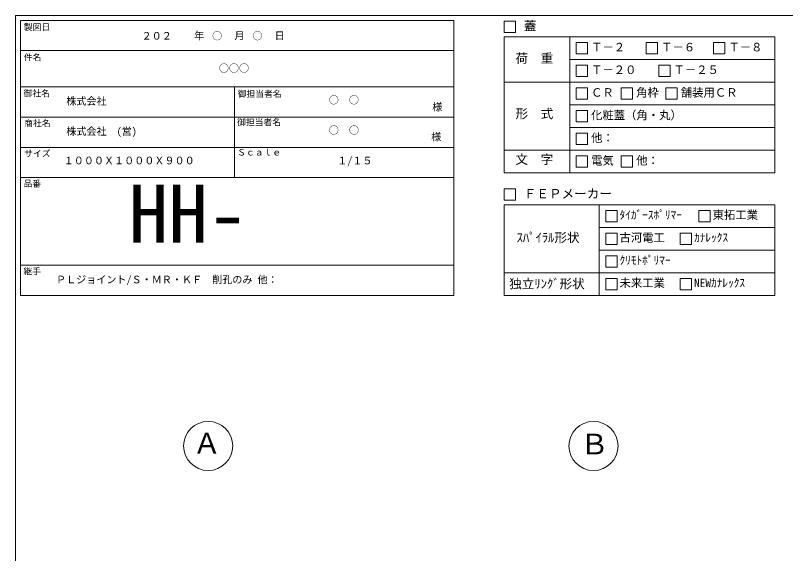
# Model space of a CAD drawing. Units: millimetres, scale not verified. Extents: x -4890 to 18490, y -2339 to 2339.
# Drawn here: x -1230 to 1827, y 202 to 2339 of the extents above; entities that cross this region are included whole.
import ezdxf
from ezdxf.enums import TextEntityAlignment as Align

# ---------------------------------------------------------------- set-up
doc = ezdxf.new("R2010")
doc.units = ezdxf.units.MM
doc.header["$LTSCALE"] = 10
for name, color, linetype, lineweight in [('0-2_waku', 7, 'Continuous', 18), ('0-3_gaikei', 7, 'Continuous', 18), ('0-E_文字１', 7, 'Continuous', 18), ('1-5_文字２', 7, 'Continuous', 5)]:
    doc.layers.add(name, color=color, linetype=linetype, lineweight=lineweight)
doc.styles.add('ＭＳ ゴシック', font='')
doc.styles.get('ＭＳ ゴシック').set_extended_font_data('MS Gothic')

msp = doc.modelspace()

# ---------------------------------------------------------------- linework, layer by layer
at = {"layer": '0-2_waku'}
for p, q in [((-1230.32, 2339.37), (-1230.32, -1935.63)), ((-1230.32, 2339.37), (-1230.32, -1935.63)), ((-1210.32, 2319.37), (-1210.32, 1227.37)), ((-1210.32, 2319.37), (509.68, 2319.37)), ((-1210.32, 2319.37), (-1210.32, 1227.37)), ((-1210.32, 2319.37), (509.68, 2319.37)), ((-1210.32, 2319.37), (-1210.32, 1227.37)), ((509.68, 2319.37), (509.68, 1227.37)), ((709.68, 2253.59), (1784.68, 2253.59)), ((709.68, 2253.59), (709.68, 1713.59)), ((970.35, 2253.59), (970.35, 1713.59)), ((1784.68, 2253.59), (1784.68, 1713.59)), ((-1210.32, 2199.37), (509.68, 2199.37)), ((-1210.32, 2199.37), (509.68, 2199.37)), ((-1210.32, 2199.37), (509.68, 2199.37)), ((-1210.32, 2199.37), (509.68, 2199.37)), ((970.35, 2163.59), (1784.68, 2163.59)), ((-1210.32, 2055.37), (509.68, 2055.37)), ((-1210.32, 2055.37), (509.68, 2055.37)), ((-360.32, 2055.37), (-360.32, 1695.37)), ((709.68, 2073.59), (1784.68, 2073.59)), ((970.35, 1983.59), (1784.68, 1983.59)), ((-1210.32, 1935.37), (509.68, 1935.37)), ((970.35, 1893.59), (1784.68, 1893.59)), ((-1210.32, 1815.37), (509.68, 1815.37)), ((709.68, 1803.59), (1784.68, 1803.59)), ((709.68, 1713.59), (1784.68, 1713.59)), ((-1210.32, 1695.37), (509.68, 1695.37)), ((709.68, 1587.37), (1784.68, 1587.37)), ((709.68, 1587.37), (709.68, 1227.37)), ((1087.5, 1587.37), (1087.5, 1227.37)), ((1784.68, 1587.37), (1784.68, 1227.37)), ((1087.5, 1497.37), (1784.68, 1497.37)), ((1087.5, 1407.37), (1784.68, 1407.37)), ((-1210.32, 1347.37), (509.68, 1347.37)), ((709.68, 1317.37), (1784.68, 1317.37)), ((-1210.32, 1227.37), (509.68, 1227.37)), ((709.68, 1227.37), (1784.68, 1227.37)), ((709.68, 1227.37), (1784.68, 1227.37))]:
    msp.add_line(p, q, dxfattribs=at)
msp.add_lwpolyline([(-1230.32, 2339.37), (4889.68, 2339.37), (4889.68, -1935.63)], dxfattribs=at)
at = {"layer": '0-3_gaikei'}
for centre in [(-465.32, 629.37), (1064.68, 629.37)]:
    msp.add_circle(centre, 97.5, dxfattribs=at)
at = {"layer": '0-E_文字１'}
for p, q in [((709.68, 2316.4), (709.68, 2271.4)), ((709.68, 2271.4), (754.68, 2271.4)), ((995.65, 2231.09), (1040.65, 2231.09)), ((995.65, 2231.09), (995.65, 2186.09)), ((995.65, 2231.09), (995.65, 2186.09)), ((995.65, 2231.09), (1040.65, 2231.09)), ((995.65, 2231.09), (995.65, 2186.09)), ((995.65, 2231.09), (1040.65, 2231.09)), ((1040.65, 2231.09), (1040.65, 2186.09)), ((1040.65, 2231.09), (1040.65, 2186.09)), ((1040.65, 2231.09), (1040.65, 2186.09)), ((1273.74, 2231.09), (1318.74, 2231.09)), ((1273.74, 2231.09), (1273.74, 2186.09)), ((1318.74, 2231.09), (1318.74, 2186.09)), ((1540.94, 2231.09), (1585.94, 2231.09)), ((1540.94, 2231.09), (1540.94, 2186.09)), ((1585.94, 2231.09), (1585.94, 2186.09)), ((995.65, 2186.09), (1040.65, 2186.09)), ((995.65, 2186.09), (1040.65, 2186.09)), ((995.65, 2186.09), (1040.65, 2186.09)), ((1273.74, 2186.09), (1318.74, 2186.09)), ((1540.94, 2186.09), (1585.94, 2186.09)), ((995.65, 2141.09), (1040.65, 2141.09)), ((995.65, 2141.09), (995.65, 2096.09)), ((1040.65, 2141.09), (1040.65, 2096.09)), ((1323.14, 2141.09), (1368.14, 2141.09)), ((1323.14, 2141.09), (1323.14, 2096.09)), ((1368.14, 2141.09), (1368.14, 2096.09)), ((995.65, 2096.09), (1040.65, 2096.09)), ((1323.14, 2096.09), (1368.14, 2096.09)), ((995.65, 2051.09), (1040.65, 2051.09)), ((995.65, 2051.09), (995.65, 2006.09)), ((995.65, 2051.09), (995.65, 2006.09)), ((1040.65, 2051.09), (1040.65, 2006.09)), ((1040.65, 2051.09), (1040.65, 2006.09)), ((1174.65, 2051.09), (1219.65, 2051.09)), ((1174.65, 2051.09), (1174.65, 2006.09)), ((1219.65, 2051.09), (1219.65, 2006.09)), ((1352.16, 2051.09), (1397.16, 2051.09)), ((1352.16, 2051.09), (1352.16, 2006.09)), ((1397.16, 2051.09), (1397.16, 2006.09)), ((995.65, 2006.09), (1040.65, 2006.09)), ((995.65, 2006.09), (1040.65, 2006.09)), ((1174.65, 2006.09), (1219.65, 2006.09)), ((1352.16, 2006.09), (1397.16, 2006.09)), ((995.65, 1961.09), (995.65, 1916.09)), ((1040.65, 1961.09), (1040.65, 1916.09)), ((995.65, 1916.09), (1040.65, 1916.09)), ((995.65, 1871.09), (1040.65, 1871.09)), ((995.65, 1871.09), (995.65, 1826.09)), ((995.65, 1871.09), (995.65, 1826.09)), ((1040.65, 1871.09), (1040.65, 1826.09)), ((1040.65, 1871.09), (1040.65, 1826.09)), ((995.65, 1826.09), (1040.65, 1826.09)), ((995.65, 1826.09), (1040.65, 1826.09)), ((995.65, 1781.09), (995.65, 1736.09)), ((1174.65, 1781.09), (1174.65, 1736.09)), ((995.65, 1736.09), (1040.65, 1736.09)), ((1174.65, 1736.09), (1219.65, 1736.09)), ((709.68, 1650.18), (709.68, 1605.18)), ((709.68, 1605.18), (754.68, 1605.18)), ((1112.8, 1564.87), (1112.8, 1519.87)), ((1482.39, 1564.87), (1527.39, 1564.87)), ((1482.39, 1564.87), (1482.39, 1519.87)), ((1482.39, 1564.87), (1527.39, 1564.87)), ((1482.39, 1564.87), (1482.39, 1519.87)), ((1482.39, 1564.87), (1527.39, 1564.87)), ((1482.39, 1564.87), (1482.39, 1519.87)), ((1527.39, 1564.87), (1527.39, 1519.87)), ((1527.39, 1564.87), (1527.39, 1519.87)), ((1527.39, 1564.87), (1527.39, 1519.87)), ((1112.8, 1519.87), (1157.8, 1519.87)), ((1482.39, 1519.87), (1527.39, 1519.87)), ((1482.39, 1519.87), (1527.39, 1519.87)), ((1482.39, 1519.87), (1527.39, 1519.87)), ((1112.8, 1474.87), (1157.8, 1474.87)), ((1112.8, 1474.87), (1112.8, 1429.87)), ((1157.8, 1474.87), (1157.8, 1429.87)), ((1408.71, 1474.87), (1408.71, 1429.87)), ((1112.8, 1429.87), (1157.8, 1429.87)), ((1408.71, 1429.87), (1453.71, 1429.87)), ((1112.8, 1384.87), (1112.8, 1339.87)), ((1112.8, 1339.87), (1157.8, 1339.87)), ((1112.8, 1294.87), (1157.8, 1294.87)), ((1112.8, 1294.87), (1112.8, 1249.87)), ((1157.8, 1294.87), (1157.8, 1249.87)), ((1408.71, 1294.87), (1453.71, 1294.87)), ((1408.71, 1294.87), (1408.71, 1249.87)), ((1453.71, 1294.87), (1453.71, 1249.87)), ((1112.8, 1249.87), (1157.8, 1249.87)), ((1408.71, 1249.87), (1453.71, 1249.87))]:
    msp.add_line(p, q, dxfattribs=at)
for points in [[(709.68, 2316.4), (754.68, 2316.4), (754.68, 2271.4)], [(709.68, 2316.4), (754.68, 2316.4), (754.68, 2271.4)], [(995.65, 2051.09), (1040.65, 2051.09), (1040.65, 2006.09)], [(995.65, 2051.09), (995.65, 2006.09), (1040.65, 2006.09)], [(995.65, 1961.09), (1040.65, 1961.09), (1040.65, 1916.09)], [(995.65, 1871.09), (1040.65, 1871.09), (1040.65, 1826.09)], [(995.65, 1871.09), (995.65, 1826.09), (1040.65, 1826.09)], [(995.65, 1781.09), (1040.65, 1781.09), (1040.65, 1736.09)], [(1174.65, 1781.09), (1219.65, 1781.09), (1219.65, 1736.09)], [(709.68, 1650.18), (754.68, 1650.18), (754.68, 1605.18)], [(1112.8, 1564.87), (1157.8, 1564.87), (1157.8, 1519.87)], [(1408.71, 1474.87), (1453.71, 1474.87), (1453.71, 1429.87)], [(1112.8, 1384.87), (1157.8, 1384.87), (1157.8, 1339.87)]]:
    msp.add_lwpolyline(points, dxfattribs=at)

# ---------------------------------------------------------------- texts
at = {"layer": '0-E_文字１', "style": 'ＭＳ ゴシック'}
for s, height, p in [('製図日', 24.93, (-1197.04, 2272.92)), ('蓋', 36.66, (787.77, 2268.49)), ('\u3000\u3000年\u3000\u3000\u3000月\u3000\u3000\u3000日', 29.33, (-601, 2235.32)), ('Ｔ－２', 32.99, (1054.79, 2186.58)), ('Ｔ－６', 32.99, (1332.88, 2186.58)), ('Ｔ－８', 32.99, (1600.08, 2186.58)), ('件名', 24.93, (-1197.04, 2152.92)), ('荷\u3000重', 36.66, (754.65, 2139.79)), ('Ｔ－２０', 32.99, (1054.79, 2096.58)), ('Ｔ－２５', 32.99, (1382.28, 2096.58)), ('ＣＲ', 32.99, (1054.79, 2006.58)), ('角枠', 32.99, (1233.79, 2006.58)), ('舗装用ＣＲ', 32.99, (1411.3, 2006.58)), ('御社名', 24.93, (-1198.02, 2009.92)), ('御担当者名', 24.93, (-348.11, 2007.71)), ('御担当者名', 24.93, (-348.11, 2007.71)), ('様', 29.33, (424.64, 1952.2)), ('形\u3000式', 36.66, (754.65, 1919.83)), ('化粧蓋（角・丸）', 32.99, (1054.79, 1916.58)), ('商社名', 24.93, (-1195.41, 1890.88)), ('御担当者名', 24.93, (-350.32, 1895.4)), ('様', 29.33, (420.15, 1833.29)), ('他：', 32.99, (1054.79, 1826.58)), ('サイズ', 24.93, (-1195.41, 1770.88)), ('Ｓｃａｌｅ', 24.93, (-350.32, 1775.4)), ('１０００Ｘ１０００Ｘ９００', 29.33, (-1038.69, 1739.35)), ('１/１５', 29.33, (47.23, 1738.89)), ('文\u3000字', 36.66, (754.65, 1738.35)), ('電気', 32.99, (1054.79, 1736.58)), ('他：', 32.99, (1233.79, 1736.58)), ('品番', 24.93, (-1198.41, 1651.23)), ('HH-', 230.9, (-780.44, 1367.2)), ('ＦＥＰメーカー', 36.66, (787.77, 1602.27)), ('ﾀｲｶﾞｰｽﾎﾟﾘﾏｰ', 32.99, (1167.77, 1520.36)), ('東拓工業', 32.99, (1537.36, 1520.36)), ('ｽﾊﾟｲﾗﾙ形状', 36.66, (759.3, 1427.71)), ('古河電工', 32.99, (1167.77, 1430.36)), ('ｶﾅﾚｯｸｽ', 32.99, (1463.68, 1430.36)), ('ｸﾘﾓﾄﾎﾟﾘﾏｰ', 32.99, (1167.77, 1340.36)), ('継手', 24.93, (-1198.41, 1303.23)), ('ＰＬジョイント/Ｓ・ＭＲ・ＫＦ\u3000削孔のみ 他：', 29.33, (-1069.32, 1266.57)), ('独立ﾘﾝｸﾞ形状', 36.66, (729.77, 1244.23)), ('未来工業', 32.99, (1167.77, 1250.36)), ('NEWｶﾅﾚｯｸｽ', 32.99, (1463.68, 1250.36)), ('Ａ', 82.48, (-526.48, 574.5)), ('Ｂ', 82.48, (1012.09, 570.78))]:
    msp.add_text(s, height=height, dxfattribs=at).set_placement(p, align=Align.BOTTOM_LEFT)
at = {"layer": '1-5_文字２', "style": 'ＭＳ ゴシック'}
for s, p in [('\u3000\u3000２０２\u3000\u3000\u3000\u3000○\u3000\u3000\u3000○', (-809.48, 2234.54)), ('○○○', (-422.8, 2105.71)), ('株式会社', (-1028.32, 1975.45)), ('○\u3000○', (13.47, 1979.84)), ('株式会社\u3000(営)', (-1028.32, 1855.45)), ('○\u3000○', (13.47, 1859.84))]:
    msp.add_text(s, height=29.33, dxfattribs=at).set_placement(p, align=Align.BOTTOM_LEFT)

doc.saveas('drawing.dxf')
